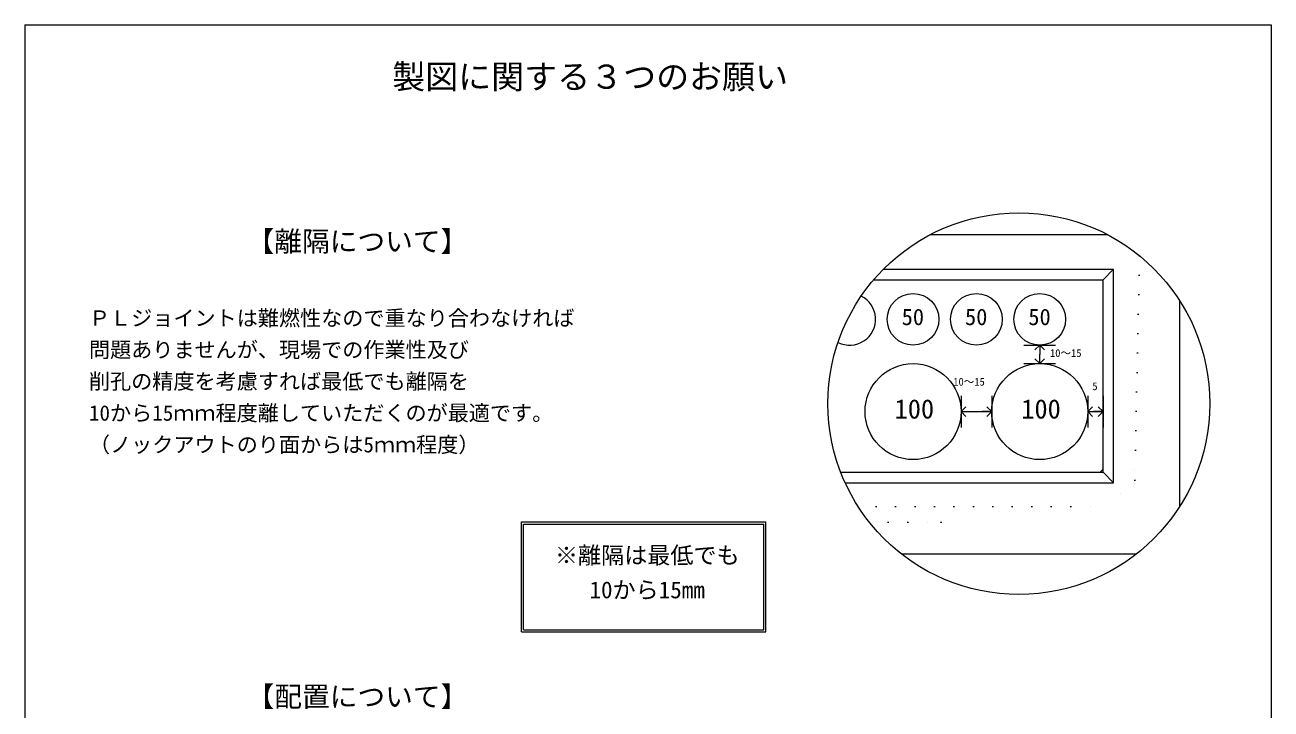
# Model space of a CAD drawing. Units: millimetres, scale not verified. Extents: x -6420 to 6420, y -3044 to 3044.
# Drawn here: x -6420 to -2340, y 801 to 3044 of the extents above; entities that cross this region are included whole.
import ezdxf
from ezdxf.enums import TextEntityAlignment as Align

# ---------------------------------------------------------------- set-up
doc = ezdxf.new("R2010")
doc.units = ezdxf.units.MM
doc.header["$LTSCALE"] = 20
doc.linetypes.add('DASHED1', pattern=[1.8, 1.2, -0.6])
doc.linetypes.add('USER5', pattern=[3.185, 0.01, -3.175])
for name, color, linetype, lineweight in [('0-2_waku', 7, 'Continuous', 18), ('0-3_gaikei', 7, 'Continuous', 18), ('0-4_kakure', 7, 'DASHED1', 5), ('0-5_sunpou', 7, 'Continuous', 5), ('0-7_hole', 7, 'Continuous', 18), ('0-8_uchigawa', 6, 'Continuous', 18), ('0-D_文字１', 7, 'Continuous', 18)]:
    doc.layers.add(name, color=color, linetype=linetype, lineweight=lineweight)
doc.styles.add('ＭＳ ゴシック', font='')
doc.styles.get('ＭＳ ゴシック').set_extended_font_data('MS Gothic')

# ---------------------------------------------------------------- blocks, each defined once
blk = doc.blocks.new('_Open90')
at = {"layer": '0-5_sunpou'}
blk.add_line((0, 0), (-1, 0), dxfattribs=at)
blk.add_lwpolyline([(-0.5, 0.5), (0, 0), (-0.5, -0.5)], dxfattribs=at)

msp = doc.modelspace()

# ---------------------------------------------------------------- linework, layer by layer
at = {"layer": '0-2_waku'}
for p, q in [((-6419.51, 3043.52), (-2339.51, 3043.52)), ((-6419.51, 3043.52), (-2339.51, 3043.52)), ((-6419.51, 3043.52), (-6419.51, -2656.48)), ((-2339.51, 3043.52), (-2339.51, -2656.48))]:
    msp.add_line(p, q, dxfattribs=at)
at = {"layer": '0-3_gaikei'}
for p, q in [((-2873.02, 2355.14), (-3457.19, 2355.14)), ((-2638.06, 1466.15), (-2638.06, 2138.64)), ((-3549.92, 1309.7), (-2780.29, 1309.7))]:
    msp.add_line(p, q, dxfattribs=at)
at = {"layer": '0-4_kakure', "linetype": 'USER5', "lineweight": 18}
for p, q in [((-3691.55, 1465.22), (-3632.61, 1465.22)), ((-3632.61, 1465.22), (-2872.29, 1465.22)), ((-3632.61, 1465.22), (-2872.29, 1465.22)), ((-3592.95, 1413.38), (-3597.14, 1350.54)), ((-3592.95, 1413.38), (-3454.71, 1413.38))]:
    msp.add_line(p, q, dxfattribs=at)
for points in [[(-2770.08, 2286.95), (-2785.89, 1551.62), (-2872.29, 1465.22)], [(-3592.95, 1413.38), (-3420.15, 1413.38), (-3368.31, 1465.22)]]:
    msp.add_lwpolyline(points, dxfattribs=at)
at = {"layer": '0-5_sunpou', "color": 150, "lineweight": 18}
for p, q in [((-3148.77, 1993.99), (-3045.09, 1993.99)), ((-3148.77, 1933.51), (-3045.09, 1933.51)), ((-3354.4, 1828.1), (-3354.4, 1724.42)), ((-3254.18, 1828.1), (-3254.18, 1724.42)), ((-2939.54, 1828.1), (-2939.54, 1724.42)), ((-2889.57, 1828.1), (-2889.57, 1724.42)), ((-3354.4, 1776.26), (-3254.18, 1776.26)), ((-2939.54, 1776.26), (-2889.57, 1776.26)), ((-2889.57, 1587.39), (-2899.13, 1577.54))]:
    msp.add_line(p, q, dxfattribs=at)
msp.add_circle((-3165.1, 1802.4), 625.17, dxfattribs=at)
at = {"layer": '0-7_hole'}
for centre, radius in [((-3511.65, 2078.66), 84.67), ((-3304.29, 2078.66), 84.67), ((-3096.93, 2078.66), 84.67), ((-3511.65, 1776.26), 157.25), ((-3096.93, 1776.26), 157.25)]:
    msp.add_circle(centre, radius, dxfattribs=at)
msp.add_arc((-3719.01, 2078.66), 84.67, 243.19936, 63.78529, dxfattribs=at)
at = {"layer": '0-8_uchigawa'}
for p, q in [((-3640.62, 2208.26), (-3632.61, 2208.26)), ((-3608.8, 2242.82), (-2855.01, 2242.82)), ((-2889.57, 1577.54), (-2889.57, 2208.26)), ((-2855.01, 1542.98), (-2855.01, 2242.82)), ((-3748.44, 1577.54), (-3632.61, 1577.54)), ((-3632.61, 1577.54), (-2889.57, 1577.54)), ((-2855.01, 1542.98), (-2889.57, 1577.54)), ((-3733.91, 1542.98), (-3632.61, 1542.98)), ((-3632.61, 1542.98), (-2855.01, 1542.98)), ((-4793.47, 1414.53), (-3993.47, 1414.53)), ((-4793.47, 1054.53), (-4793.47, 1414.53)), ((-4786.8, 1407.86), (-4000.13, 1407.86)), ((-4786.8, 1061.2), (-4786.8, 1407.86)), ((-4000.13, 1061.2), (-4000.13, 1407.86)), ((-3993.47, 1054.53), (-3993.47, 1414.53)), ((-4786.8, 1061.2), (-4000.13, 1061.2)), ((-4793.47, 1054.53), (-3993.47, 1054.53))]:
    msp.add_line(p, q, dxfattribs=at)
msp.add_lwpolyline([(-3632.61, 2208.26), (-2889.57, 2208.26), (-2855.01, 2242.82)], dxfattribs=at)

# ---------------------------------------------------------------- block references
at = {"layer": '0-5_sunpou', "xscale": 31.104, "yscale": 31.104}
for p, rotation in [((-3096.93, 1993.99), 90), ((-3096.93, 1933.51), 270), ((-3354.4, 1776.26), 180), ((-2939.54, 1776.26), 180)]:
    msp.add_blockref('_Open90', p, dxfattribs=dict(at, rotation=rotation))
for p in [(-3254.18, 1776.26), (-2889.57, 1776.26)]:
    msp.add_blockref('_Open90', p, dxfattribs=at)

# ---------------------------------------------------------------- texts
at = {"layer": '0-D_文字１', "style": 'ＭＳ ゴシック'}
for s, height, p in [('製図に関する３つのお願い', 79.18, (-5216.92, 2810.46)), ('【離隔について】', 66.51, (-5693.72, 2281)), ('ＰＬジョイントは難燃性なので重なり合わなければ', 50.67, (-6209.87, 2042.17)), ('50', 53.84, (-3548.96, 2043.51)), ('50', 53.84, (-3341.6, 2043.51)), ('50', 53.84, (-3134.24, 2043.51)), ('問題ありませんが、現場での作業性及び', 50.67, (-6209.87, 1938.49)), ('10～15', 25.34, (-3063.52, 1947.74)), ('削孔の精度を考慮すれば最低でも離隔を', 50.67, (-6209.87, 1834.81)), ('10～15', 25.34, (-3380.22, 1853.75)), ('5', 25.34, (-2924.66, 1839.03)), ('10から15ｍｍ程度離していただくのが最適です。', 50.67, (-6209.87, 1731.13)), ('100', 63.34, (-3572.03, 1734.48)), ('100', 63.34, (-3157.31, 1734.48)), ('（ノックアウトのり面からは5ｍｍ程度）', 50.67, (-6209.87, 1627.45)), ('※離隔は最低でも', 55.43, (-4684.28, 1261.21)), ('\u3000 10から15mm', 55.43, (-4684.28, 1147.81)), ('【配置について】', 66.51, (-5693.72, 789.2))]:
    msp.add_text(s, height=height, dxfattribs=at).set_placement(p, align=Align.BOTTOM_LEFT)

doc.saveas('drawing.dxf')
